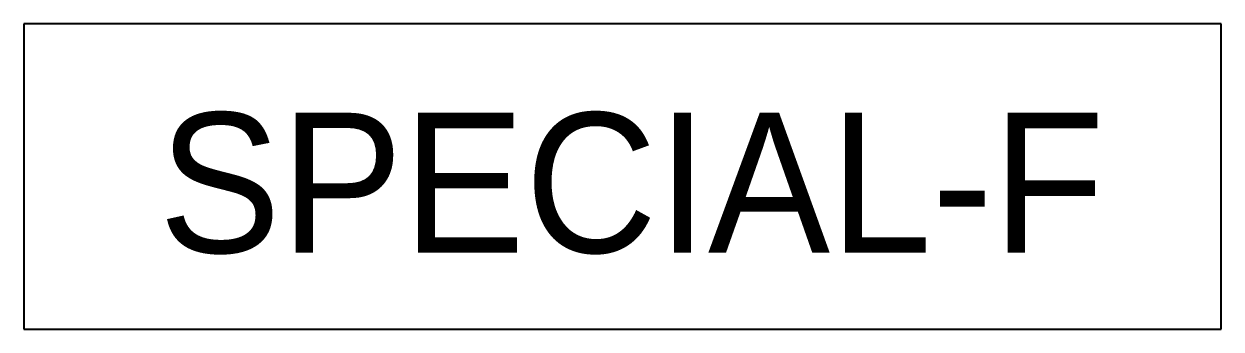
# Model space of a CAD drawing. Header units: millimetres. Extents: x 0 to 21000, y 0 to 5940.
# Drawn here: x 19776.5 to 19917.7, y 1442.3 to 1478.3 of the extents above; entities that cross this region are included whole.
import ezdxf

# ---------------------------------------------------------------- set-up
doc = ezdxf.new("R2010")
doc.units = ezdxf.units.MM
doc.layers.add('3TEX', color=3, linetype='Continuous')
doc.styles.add('1', font='')
doc.styles.get('1').set_extended_font_data('Dotum')

msp = doc.modelspace()

# ---------------------------------------------------------------- linework, layer by layer
at = {"color": 7}
for p, q in [((19917.66, 1478.26), (19776.47, 1478.26)), ((19776.47, 1478.26), (19776.47, 1442.29)), ((19917.66, 1442.29), (19917.66, 1478.26)), ((19776.47, 1442.29), (19917.66, 1442.29))]:
    msp.add_line(p, q, dxfattribs=at)

# ---------------------------------------------------------------- texts
at = {"layer": '3TEX', "color": 3, "lineweight": 50, "style": '1'}
msp.add_text('SPECIAL-F', height=16.5, dxfattribs=at).set_placement((19792.37, 1451.29))

doc.saveas('drawing.dxf')
